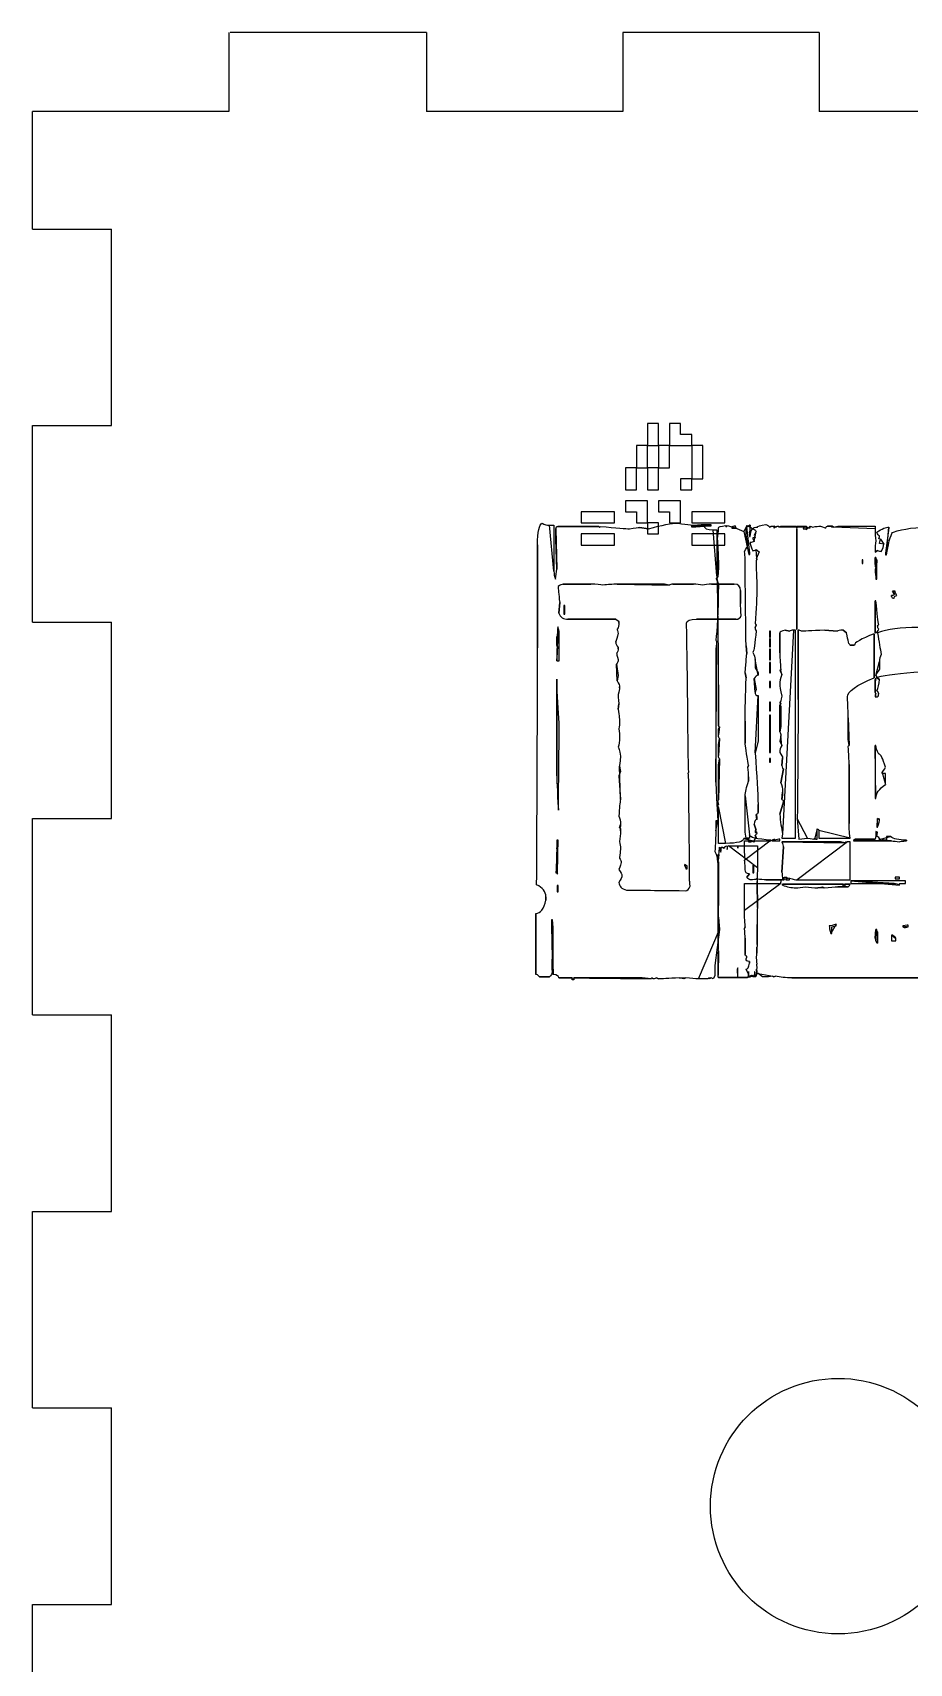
# Model space of a CAD drawing. Extents: x 22 to 258, y 18 to 262.
# Drawn here: x 21.8 to 55.2, y 67.8 to 129.8 of the extents above; entities that cross this region are included whole.
import ezdxf

# ---------------------------------------------------------------- set-up
doc = ezdxf.new("R2010")
doc.units = 0
doc.layers.add('cut', color=7, linetype='CONTINUOUS')
doc.layers.add('engrave', color=7, linetype='CONTINUOUS')

msp = doc.modelspace()

# ---------------------------------------------------------------- linework, layer by layer
at = {"layer": 'cut', "color": 1}
for points in [[(29.275098, 129.838555), (29.275098, 126.839944), (21.803265, 126.839944)], [(36.798261, 129.838555), (29.326427, 129.838555)], [(51.738435, 129.838555), (44.266601, 129.838555), (44.266531, 126.839944), (36.798225, 126.839944)], [(36.798261, 129.838555), (36.798261, 126.839944)], [(51.738435, 129.838555), (51.738435, 126.839944)], [(66.678609, 129.838555), (59.210303, 129.838555), (59.210339, 126.839944), (51.738505, 126.839944)], [(21.803194, 122.369932), (21.803194, 126.839979)], [(21.803194, 114.898204), (24.801805, 114.898204), (24.801805, 122.370038)], [(21.803194, 122.369932), (24.801805, 122.369932)], [(21.803194, 107.426516), (21.803194, 114.898349)], [(21.803194, 107.426516), (24.801805, 107.426516)], [(21.803194, 99.958207), (24.801805, 99.958207), (24.801805, 107.426512)], [(21.803194, 92.486162), (21.803194, 99.958348)], [(21.803194, 77.546164), (21.803194, 85.014469), (24.801805, 85.014434), (24.801805, 92.486268)], [(21.803194, 92.486162), (24.801805, 92.486162)], [(21.803194, 70.074436), (24.801805, 70.074436), (24.801805, 77.54627)], [(21.803194, 77.546164), (24.801805, 77.546164)], [(21.803194, 62.602356), (21.803194, 70.074542)]]:
    msp.add_lwpolyline(points, dxfattribs=at)
at = {"layer": 'cut', "color": 7}
for points in [[(47.599963, 73.810212), (47.599963, 76.493684), (49.775346, 78.669068), (52.458818, 78.66907)], [(52.458818, 78.66907), (53.747467, 78.66907), (54.983336, 78.157156), (55.894549, 77.245944)], [(52.458818, 68.951358), (49.775347, 68.951359), (47.599965, 71.126741), (47.599963, 73.810212)], [(57.317675, 73.810212), (57.317674, 71.12674), (55.142289, 68.951357), (52.458818, 68.951358)]]:
    msp.add_open_spline(points, degree=3, dxfattribs=at)
at = {"layer": 'engrave', "color": 7}
for points in [[(45.205721, 114.974112), (45.205721, 114.134236), (45.625664, 114.134236), (45.625664, 114.974112), (45.205721, 114.974112)], [(46.045603, 114.134236), (46.885483, 114.134236), (46.885483, 114.554176), (46.465539, 114.554176), (46.465539, 114.974112), (46.045603, 114.974112), (46.045603, 114.134236)], [(45.205721, 113.294357), (45.205721, 114.134236), (44.785781, 114.134236), (44.785781, 113.294357), (45.205721, 113.294357)], [(45.625664, 114.134236), (45.625664, 113.294357), (46.045603, 113.294357), (46.045603, 114.134236), (45.625664, 114.134236)], [(46.885483, 114.134236), (46.885483, 112.874417), (47.305422, 112.874417), (47.305422, 114.134236), (46.885483, 114.134236)], [(44.785781, 113.294357), (44.365845, 113.294357), (44.365845, 112.454474), (44.785781, 112.454474), (44.785781, 113.294357)], [(45.625664, 113.294357), (45.205721, 113.294357), (45.205721, 112.454474), (45.625664, 112.454474), (45.625664, 113.294357)], [(46.885483, 112.874417), (46.465539, 112.874417), (46.465539, 112.454474), (46.885483, 112.454474), (46.885483, 112.874417)], [(42.686083, 111.614598), (42.686083, 111.194655), (43.945902, 111.194655), (43.945902, 111.614598), (42.686083, 111.614598)], [(44.365845, 112.034534), (44.365845, 111.614598), (44.785781, 111.614598), (44.785781, 111.194655), (45.205721, 111.194655), (45.205721, 112.034534), (44.365845, 112.034534)], [(45.625664, 112.034534), (45.625664, 111.614598), (46.045603, 111.614598), (46.045603, 111.194655), (46.465539, 111.194655), (46.465539, 112.034534), (45.625664, 112.034534)], [(46.885483, 111.614598), (46.885483, 111.194655), (48.145301, 111.194655), (48.145301, 111.614598), (46.885483, 111.614598)], [(41.472721, 111.103957), (41.643145, 111.103957), (41.643145, 109.359115)], [(41.797302, 111.063356), (43.347371, 111.063356)], [(44.905569, 111.02275), (45.246422, 110.974083)], [(45.205721, 111.194655), (45.205721, 110.774716), (45.625664, 110.774716), (45.625664, 111.194655), (45.205721, 111.194655)], [(47.624299, 111.08769), (47.624299, 111.128255), (47.250983, 111.128255), (46.877668, 111.08769), (46.877668, 111.08769)], [(46.877668, 111.08769), (46.877668, 111.047125), (47.039979, 111.047125)], [(47.104888, 111.103931), (47.348354, 111.103931)], [(48.216748, 111.047089), (48.216748, 111.095756)], [(48.411506, 111.047125), (48.411506, 110.998458), (48.581935, 110.998458), (48.54137, 111.087726)], [(48.411521, 111.047162), (48.411506, 111.047125)], [(48.865992, 110.868521), (49.060766, 110.000153), (49.101331, 110.000153), (49.101331, 110.048821), (48.987713, 111.047037), (48.987713, 111.095704)], [(49.085099, 111.103921), (49.117562, 111.103921)], [(49.709995, 111.136383), (49.709995, 111.136383)], [(49.847962, 111.038997), (49.912886, 111.071459), (50.010273, 111.071459), (50.010273, 111.006534), (50.042735, 111.006534), (50.042735, 111.071459)], [(50.075198, 111.038997), (50.140122, 111.071459), (50.172584, 111.071459)], [(50.205047, 111.038997), (50.278084, 111.071459), (50.870522, 111.071459), (50.870522, 111.006534), (50.902985, 111.006534), (50.902985, 111.071459), (51.260069, 111.071459), (51.260069, 111.038997)], [(51.260069, 110.94161), (51.260069, 111.038997), (51.333107, 111.006534), (51.398031, 111.006534), (51.398031, 111.071459)], [(52.055394, 111.071459), (52.185243, 111.071459), (52.250167, 111.038997), (52.250167, 111.071459)], [(52.28263, 111.038997), (52.453054, 111.071459), (53.865161, 111.071459), (53.865161, 110.974072)], [(54.392675, 111.038997), (54.392675, 111.006534), (54.262826, 110.048898), (54.262826, 109.983974), (54.295288, 109.983974)], [(41.748609, 109.440245), (41.716146, 110.560192), (41.716146, 110.974083)], [(42.686083, 110.774716), (42.686083, 110.354779), (43.945902, 110.354779), (43.945902, 110.774716), (42.686083, 110.774716)], [(46.885483, 110.774716), (46.885483, 110.354779), (48.145301, 110.354779), (48.145301, 110.774716), (46.885483, 110.774716)], [(47.697321, 110.933507), (47.843401, 110.933507), (47.843401, 109.18866)], [(49.085099, 110.844223), (49.085099, 110.673799), (49.117562, 110.673799)], [(49.336679, 110.868469), (49.263642, 110.730502), (49.296104, 110.633115), (49.214948, 110.633115), (49.214948, 110.600653), (49.263616, 110.495153)], [(50.870522, 110.974072), (50.870522, 107.151647), (50.902985, 107.151647), (50.902985, 110.974072), (50.870522, 110.974072), (50.870522, 110.974072)], [(54.197901, 110.381639), (54.03559, 110.414101), (54.068052, 110.576412)], [(41.01825, 106.445627), (41.01825, 110.357326)], [(47.908367, 109.415833), (47.908367, 109.772918)], [(49.336653, 110.186751), (49.450271, 110.097478), (49.336653, 109.829667), (49.369115, 109.829667)], [(53.370114, 109.789201), (53.370114, 109.651239), (53.402577, 109.651239), (53.402577, 109.789201), (53.370114, 109.789201), (53.370114, 109.789201)], [(53.865161, 110.081361), (53.962548, 110.146285)], [(53.865161, 109.886587), (53.865161, 109.618776)], [(53.897623, 109.886587), (53.865161, 109.886587), (53.865161, 109.886587)], [(53.897623, 109.0588), (53.930085, 109.0588), (53.930085, 109.716163), (53.897623, 109.789201), (53.930085, 109.789201)], [(41.699957, 109.058837), (41.699941, 109.058811)], [(43.047082, 108.863991), (42.000173, 108.863991), (42.000214, 108.864037)], [(46.02549, 108.831528), (45.846947, 108.863991), (44.053412, 108.863991)], [(46.950663, 108.863991), (46.17157, 108.863991)], [(48.508851, 108.863991), (47.640489, 108.863991)], [(48.744204, 108.13359), (48.744204, 108.628642)], [(54.530637, 108.596216), (54.595561, 108.498829)], [(54.628023, 108.596216), (54.530637, 108.596216), (54.530637, 108.596216)], [(41.862252, 108.166099), (41.82979, 107.760321)], [(42.016445, 108.052481), (42.016445, 107.719746), (42.05701, 107.719746), (42.05701, 108.052481), (42.016445, 108.052481), (42.016445, 108.052481)], [(53.865161, 108.239132), (53.865161, 107.01368)], [(53.897623, 108.239132), (53.865161, 108.239132), (53.865161, 108.239132)], [(54.490061, 108.433905), (54.490061, 108.401443)], [(54.563099, 108.336518), (54.595561, 108.336518)], [(42.178757, 107.533086), (43.996642, 107.533086)], [(44.118378, 107.411355), (44.118378, 107.386995)], [(47.064297, 107.533039), (48.565678, 107.533039)], [(49.336643, 107.31387), (49.296078, 107.224596)], [(41.748635, 105.950554), (41.846021, 105.950554), (41.846021, 107.070501), (41.797354, 107.240926)], [(41.748687, 106.86761), (41.789251, 106.778341), (41.748687, 106.534875)], [(43.996642, 106.689057), (43.996642, 106.664698)], [(47.84339, 106.697196), (47.802826, 106.405036), (47.802826, 101.340928)], [(49.847962, 107.07862), (49.847962, 106.851384), (49.880424, 106.851384), (49.880424, 107.07862), (49.847962, 107.07862), (49.847962, 107.07862)], [(49.847962, 106.78646), (49.847962, 106.486186), (49.880424, 106.486186), (49.880424, 106.78646), (49.847962, 106.78646), (49.847962, 106.78646)], [(50.237509, 107.01368), (50.237509, 106.258935)], [(50.237509, 107.01368), (50.237509, 107.01368)], [(50.343008, 99.368823), (50.310546, 99.206512), (50.83806, 99.206512), (50.83806, 107.119184), (50.765018, 107.119184)], [(50.602706, 107.07862), (50.440395, 107.119184)], [(50.935447, 107.119184), (50.935447, 104.481625)], [(50.935462, 107.119184), (50.935447, 107.119184)], [(52.420607, 107.07862), (51.958023, 107.119184)], [(52.777692, 107.01368), (52.647843, 107.119184)], [(53.832714, 105.301299), (53.832714, 106.981217)], [(53.962548, 107.01368), (53.962548, 107.01368)], [(41.789251, 106.486207), (41.748687, 106.405052), (41.748687, 105.95058), (41.748635, 105.950554)], [(44.085915, 106.461806), (44.085915, 106.405)], [(48.987713, 106.226473), (48.955251, 106.518633)], [(49.847962, 106.3888), (49.847962, 105.991135), (49.880424, 105.991135), (49.880424, 106.3888), (49.847962, 106.3888), (49.847962, 106.3888)], [(53.07797, 106.551095), (52.915659, 106.551095)], [(44.029104, 105.820679), (44.085915, 105.390552), (44.053453, 105.187666)], [(48.955251, 105.301299), (48.922788, 105.496073)], [(49.296068, 105.999149), (49.296068, 105.68264), (49.409685, 105.495984), (49.409685, 105.406711)], [(49.847962, 105.893748), (49.847962, 105.496088), (49.880424, 105.496088), (49.880424, 105.893748), (49.847962, 105.893748), (49.847962, 105.893748)], [(50.278074, 105.601572), (50.237509, 105.601572), (50.310546, 105.431148)], [(54.03559, 105.926195), (54.03559, 105.634035), (53.897623, 105.431148), (53.897623, 105.398686)], [(41.748635, 105.252616), (41.748635, 101.584384)], [(44.142722, 104.96043), (44.142722, 104.927968)], [(47.908341, 103.491475), (47.908341, 105.04155)], [(49.263605, 105.276862), (49.336643, 104.862971), (49.296078, 104.765584)], [(49.847962, 105.171466), (49.847962, 104.936112), (49.880424, 104.936112), (49.880424, 105.171466), (49.847962, 105.171466), (49.847962, 105.171466)], [(53.865161, 105.23639), (53.897623, 105.23639), (53.865161, 105.171466), (53.865161, 104.741339)], [(53.865161, 105.23639), (53.865161, 105.23639)], [(54.03559, 105.23639), (53.930085, 105.301315)], [(44.118378, 104.319299), (44.085915, 104.116412)], [(49.409696, 104.627617), (49.409696, 102.899006), (49.296078, 102.452647)], [(49.847962, 104.376141), (49.847962, 104.051519), (49.880424, 104.051519), (49.880424, 104.376141), (49.847962, 104.376141), (49.847962, 104.376141)], [(50.237509, 104.376126), (50.278074, 104.311201)], [(50.237509, 104.278739), (50.278074, 104.213814), (50.278074, 103.459065), (50.237509, 103.256179)], [(53.897623, 104.708877), (53.865161, 104.643952), (53.865161, 104.579028), (53.897623, 104.579028)], [(48.922788, 102.826051), (48.922788, 103.653838)], [(49.847962, 103.88109), (49.847962, 102.468982), (49.880424, 102.468982), (49.880424, 103.88109), (49.847962, 103.88109), (49.847962, 103.88109)], [(52.875078, 102.728665), (52.842616, 102.964018), (52.842616, 103.783687)], [(47.908341, 103.134417), (47.908341, 103.361652), (47.940803, 103.442808)], [(47.908341, 102.355323), (47.908341, 102.761101), (47.940803, 102.996455)], [(50.278074, 103.093867), (50.237509, 102.899094), (50.310546, 102.728665)], [(53.865161, 102.72868), (53.865161, 100.716022), (53.897623, 100.716022)], [(53.897623, 102.72868), (53.865161, 102.72868), (53.865161, 102.72868)], [(44.142722, 101.949555), (44.175184, 101.746669), (44.118378, 101.57624), (44.175184, 100.675415)], [(47.908341, 100.667287), (47.908341, 101.990125), (47.940803, 102.225474)], [(49.020175, 101.908996), (49.052637, 101.97392)], [(49.847962, 102.233634), (49.847962, 102.103785), (49.880424, 102.103785), (49.880424, 102.233634), (49.847962, 102.233634), (49.847962, 102.233634)], [(50.375471, 101.844071), (50.278084, 101.316558)], [(50.343008, 102.26608), (50.310546, 101.97392)], [(52.875078, 99.766488), (52.875078, 102.006383)], [(54.262826, 101.243536), (54.262826, 101.673658), (54.132977, 101.673658), (54.132977, 101.70612)], [(49.052637, 101.381482), (49.052637, 101.543793)], [(47.908341, 100.488771), (47.908341, 100.529335), (47.867776, 100.626722)], [(49.085099, 99.336361), (49.085099, 99.206512), (48.955251, 99.206512), (48.922788, 99.433748), (48.922788, 100.821511)], [(49.409696, 100.488682), (49.409696, 100.196522)], [(50.375471, 100.586157), (50.237509, 100.123573)], [(50.343008, 100.95136), (50.343008, 100.853973), (50.310546, 100.683544)], [(41.813559, 100.277776), (41.813559, 100.277776)], [(47.875863, 99.880127), (47.875863, 99.863922), (47.802826, 99.863922), (47.802826, 99.490606)], [(47.908341, 100.358932), (47.867776, 100.448206)], [(48.176157, 99.011713), (47.908341, 99.011713), (47.908341, 100.358896), (47.908341, 100.358932)], [(49.336653, 100.107254), (49.369115, 100.01798), (49.369115, 99.920593)], [(50.902985, 99.961262), (50.967909, 99.17405), (51.292531, 99.206512)], [(53.962548, 99.961277), (53.930085, 99.734042), (53.930085, 99.628537), (53.962548, 99.628537)], [(54.03559, 99.928815), (53.962548, 99.961277), (53.962548, 99.961277)], [(44.175184, 99.725892), (44.175184, 99.669086), (44.142722, 99.604162)], [(44.175184, 99.579802), (44.175184, 99.490533)], [(49.263616, 99.742051), (49.336653, 99.514815)], [(49.296088, 99.47425), (49.296088, 99.425583), (49.369126, 99.425583)], [(49.296088, 99.328196), (49.336653, 99.247041), (49.336653, 99.198373)], [(51.560342, 99.17405), (51.560342, 99.206512), (51.625267, 99.17405), (51.657729, 99.17405), (51.657729, 99.563597)], [(51.722653, 99.498672), (51.722653, 99.206512), (52.915643, 99.206512)], [(53.930085, 99.271452), (53.962548, 99.433764), (53.897623, 99.466226), (53.897623, 99.466226)], [(54.457599, 99.271452), (54.295288, 99.271452), (54.295288, 99.13349), (54.230364, 99.13349), (54.068052, 99.174055)], [(41.805456, 99.133485), (41.74865, 99.133485), (41.74865, 98.800745)], [(47.948958, 98.825063), (47.965163, 98.865628), (47.981368, 98.825063), (47.973265, 98.727676)], [(48.021985, 98.865664), (48.06255, 98.865664), (48.103114, 98.825099)], [(48.232953, 98.776406), (48.241055, 98.776406)], [(48.28162, 98.914368), (48.638705, 98.914368), (48.638705, 98.825099), (48.646807, 98.825099), (48.646807, 98.914368), (49.385321, 98.914368), (49.385321, 98.078468)], [(49.214948, 99.100971), (49.141906, 99.060406), (49.06075, 99.060406), (49.06075, 99.198373), (48.865977, 99.198373)], [(48.922788, 98.378725), (48.890326, 98.711466), (48.890326, 99.101013), (49.912886, 99.101013), (49.912886, 99.133475)], [(49.945349, 99.13349), (49.945349, 99.101028), (50.237509, 99.101028), (50.237509, 99.174066), (50.205047, 99.174066), (50.042735, 99.133501), (50.042735, 99.174066)], [(49.945349, 99.133501), (49.945349, 99.13349)], [(52.712752, 99.036104), (52.55044, 99.068566), (50.310546, 99.068566), (50.310546, 99.068566)], [(50.375471, 98.873793), (50.310546, 97.916157)], [(50.902985, 97.623997), (52.915643, 97.623997), (52.915643, 99.068566), (52.810138, 99.068566)], [(53.045492, 99.101028), (54.490061, 99.101028)], [(53.865161, 99.174066), (53.110417, 99.174066)], [(55.058151, 99.101028), (55.058151, 99.13349)], [(46.666647, 98.037908), (46.715315, 98.037908), (46.715315, 98.159644), (46.626041, 98.208312), (46.626083, 98.208312)], [(46.626083, 98.208312), (46.626083, 98.159644)], [(47.892136, 98.35435), (47.892136, 98.589699), (47.916495, 98.589699)], [(47.892136, 94.978293), (47.892136, 98.216399), (47.900238, 98.313785)], [(49.20683, 98.183962), (49.20683, 97.891802), (49.247395, 97.891802), (49.247395, 98.183962), (49.20683, 98.183962), (49.20683, 98.183962)], [(41.764866, 97.412987), (41.764866, 97.16952), (41.805431, 97.16952), (41.805431, 97.412987), (41.764866, 97.412987), (41.764866, 97.412987)], [(41.781112, 97.834996), (41.781097, 97.834996)], [(48.890326, 96.463454), (48.890326, 97.486014), (50.278084, 97.486014)], [(48.987713, 97.721368), (49.085099, 97.851217)], [(49.377218, 97.567185), (49.385321, 96.577087)], [(50.310546, 97.623981), (49.709995, 97.623981)], [(50.343008, 97.623997), (50.407933, 97.623997), (50.407933, 97.721383), (50.50532, 97.721383), (50.50532, 97.688921), (50.472857, 97.623997), (50.602706, 97.623997), (50.602706, 97.688921)], [(50.343008, 97.453567), (50.343008, 97.421105)], [(52.915643, 97.453567), (52.712752, 97.453567), (52.712752, 97.388643), (52.647827, 97.388643), (52.647827, 97.453567), (50.343008, 97.453567), (50.343008, 97.453567)], [(51.690191, 97.323718), (51.860621, 97.356181), (51.925545, 97.323718)], [(52.453054, 97.356181), (52.810138, 97.356181)], [(52.948105, 97.591534), (52.948105, 97.486029), (54.595561, 97.486029)], [(54.790335, 97.421105), (54.790335, 97.486029), (55.01757, 97.486029), (55.01757, 97.591534), (52.948105, 97.591534), (52.948105, 97.591534)], [(54.628023, 97.721383), (54.628023, 97.656459), (54.790335, 97.656459), (54.790335, 97.721383), (54.628023, 97.721383), (54.628023, 97.721383)], [(41.334754, 96.853037), (41.334754, 96.974773)], [(40.953325, 94.028822), (40.953325, 96.349872)], [(41.618786, 94.028822), (41.618786, 95.814245), (41.586323, 96.106405), (41.553861, 96.106405)], [(47.940788, 95.7331), (47.770363, 94.361573), (47.770363, 93.980139), (47.697321, 93.858409), (47.632396, 93.898973), (47.559359, 93.858409), (47.559359, 93.898973), (47.494434, 93.858409), (47.145463, 93.858409)], [(48.890326, 95.773634), (48.922788, 95.838558)], [(49.377218, 95.927842), (49.377218, 95.16498)], [(52.120318, 95.871036), (52.120318, 95.871036)], [(52.185243, 95.578876), (52.217705, 95.578876), (52.217705, 95.838574), (52.388129, 95.871036), (52.388129, 95.93596)], [(53.897623, 95.741187), (53.865161, 95.408446)], [(53.930085, 95.741187), (53.897623, 95.741187), (53.897623, 95.741187)], [(53.962548, 95.213673), (53.962548, 95.246135), (53.930085, 95.6438), (53.962548, 95.6438)], [(54.490061, 95.513951), (54.490061, 95.31106), (54.660486, 95.31106), (54.660486, 95.375984)], [(54.530637, 95.513951), (54.490072, 95.513951), (54.490061, 95.513951)], [(55.123075, 95.838574), (55.123075, 95.903498), (55.090613, 95.903498), (54.920183, 95.871036), (54.920183, 95.871036)], [(47.892136, 93.996334), (47.892136, 94.840352), (47.900238, 94.929626)], [(48.922788, 94.783535), (48.922788, 95.408431)], [(49.361013, 95.067593), (49.369115, 94.978324), (49.369115, 94.840357)], [(41.578221, 94.60503), (41.578221, 94.191133)], [(49.004048, 93.907086), (48.638845, 93.907086), (48.638845, 94.280402), (48.62264, 94.231735), (48.630742, 93.907112), (47.908455, 93.907112), (47.908341, 93.907066)], [(49.085099, 94.458913), (49.085099, 94.523838)], [(49.360961, 94.418348), (49.352858, 94.418348)], [(41.472721, 93.939554), (41.091287, 93.939554)], [(45.343824, 93.858409), (45.002971, 93.898973), (42.405992, 93.898973), (42.405992, 93.817818), (42.341068, 93.817818), (42.341068, 93.898973), (41.82979, 93.898973)], [(45.619738, 93.858409), (45.5467, 93.898973)], [(46.658529, 93.898973), (46.585492, 93.858409), (46.415063, 93.898973)], [(49.052715, 94.142435), (49.044613, 94.142435)], [(49.320448, 93.931399), (49.287986, 93.931399), (49.117562, 93.963861)], [(49.17441, 93.95579), (49.166307, 93.95579), (49.150102, 93.996355)], [(49.255524, 93.95579), (49.198717, 93.95579), (49.182512, 93.996355)], [(49.336653, 93.996355), (49.320448, 93.95579), (49.304243, 93.95579)], [(49.352858, 94.231693), (49.360961, 94.142419), (49.360961, 94.093752)], [(49.977811, 93.963861), (49.8155, 93.931399), (49.580146, 93.931399), (49.417835, 94.061248)], [(50.075198, 93.963861), (50.010273, 93.931399)], [(56.470258, 93.898937), (50.700093, 93.898937)]]:
    msp.add_lwpolyline(points, close=True, dxfattribs=at)
for points in [[(41.01825, 110.357326), (41.01825, 110.865901), (41.077764, 111.14183), (41.196792, 111.185113)], [(41.196792, 111.185113), (41.283358, 111.131009), (41.375334, 111.103957), (41.472721, 111.103957)], [(41.716146, 110.974083), (41.72695, 111.033598), (41.754002, 111.063356), (41.797302, 111.063356)], [(43.347371, 111.063356), (43.363611, 111.063356), (43.371731, 111.049835), (43.371731, 111.022791)], [(43.371731, 111.022791), (43.393372, 111.022791), (43.404193, 111.036313), (43.404193, 111.063356)], [(43.404193, 111.063356), (44.026384, 111.00384), (44.396994, 110.974083), (44.516022, 110.974083)], [(44.516022, 110.974083), (44.721616, 111.006527), (44.851465, 111.02275), (44.905569, 111.02275)], [(45.246422, 110.974083), (45.754997, 111.114752), (46.125609, 111.185087), (46.358256, 111.185087)], [(46.358256, 111.185087), (46.758624, 111.130983), (47.007501, 111.103931), (47.104888, 111.103931)], [(47.039979, 111.047125), (47.278035, 111.074168), (47.472809, 111.08769), (47.624299, 111.08769)], [(47.348354, 111.103931), (47.353756, 110.990315), (47.470078, 110.933507), (47.697321, 110.933507)], [(47.867802, 110.600705), (47.894845, 110.714324), (47.908367, 110.849583), (47.908367, 111.006482)], [(47.908367, 111.006482), (47.908367, 111.044357), (47.997639, 111.074115), (48.176183, 111.095756)], [(48.176183, 111.095756), (48.176183, 111.063311), (48.189705, 111.047089), (48.216748, 111.047089)], [(48.216748, 111.095756), (48.411521, 111.063311), (48.627936, 110.987566), (48.865992, 110.868521)], [(48.54137, 111.087726), (48.487266, 111.060683), (48.443983, 111.047162), (48.411521, 111.047162)], [(48.955251, 110.876685), (48.955251, 110.990305), (48.998534, 111.06605), (49.085099, 111.103921)], [(48.987713, 111.095704), (49.220357, 110.987497), (49.336679, 110.911752), (49.336679, 110.868469)], [(49.117562, 111.103921), (49.09592, 110.947022), (49.085099, 110.860456), (49.085099, 110.844223)], [(49.117562, 110.673799), (49.117562, 110.917264), (49.206832, 111.038997), (49.385373, 111.038997)], [(49.385373, 111.038997), (49.385373, 111.071442), (49.49358, 111.103904), (49.709995, 111.136383)], [(49.709995, 111.136383), (49.801973, 111.103938), (49.847962, 111.071476), (49.847962, 111.038997)], [(50.042735, 111.071459), (50.064377, 111.071459), (50.075198, 111.060638), (50.075198, 111.038997)], [(50.172584, 111.071459), (50.194226, 111.071459), (50.205047, 111.060638), (50.205047, 111.038997)], [(51.260069, 111.038997), (51.173503, 111.038997), (51.13022, 111.017355), (51.13022, 110.974072)], [(51.398031, 111.071459), (51.419673, 111.071459), (51.452135, 111.060638), (51.495418, 111.038997)], [(51.495418, 111.038997), (51.614446, 111.060638), (51.711833, 111.071459), (51.787578, 111.071459)], [(51.787578, 111.071459), (51.906606, 111.028176), (51.974237, 111.006534), (51.990469, 111.006534)], [(51.990469, 111.006534), (51.995871, 111.049817), (52.017513, 111.071459), (52.055394, 111.071459)], [(52.250167, 111.071459), (52.271809, 111.071459), (52.28263, 111.060638), (52.28263, 111.038997)], [(53.930085, 110.844223), (54.130271, 110.974072), (54.284467, 111.038997), (54.392675, 111.038997)], [(54.563099, 110.844223), (54.931004, 110.974072), (55.434169, 111.038997), (56.072593, 111.038997)], [(47.908367, 109.772918), (47.908367, 110.032615), (47.894845, 110.308544), (47.867802, 110.600705)], [(49.020175, 110.349177), (48.976892, 110.598054), (48.955251, 110.77389), (48.955251, 110.876685)], [(49.263616, 110.495153), (49.214921, 110.46811), (49.160817, 110.454588), (49.101305, 110.454588)], [(49.101305, 110.454588), (49.128348, 110.330151), (49.16622, 110.22465), (49.214922, 110.138084)], [(51.13022, 110.974072), (51.178912, 110.974072), (51.222195, 110.963251), (51.260069, 110.94161)], [(53.865161, 110.974072), (53.865161, 110.80094), (53.875982, 110.646745), (53.897623, 110.511488)], [(53.897623, 110.511488), (53.875982, 110.40328), (53.865161, 110.259905), (53.865161, 110.081361)], [(54.03559, 110.706261), (54.003145, 110.706261), (53.967977, 110.752249), (53.930085, 110.844223)], [(54.003128, 110.608875), (54.024769, 110.652158), (54.03559, 110.68462), (54.03559, 110.706261)], [(54.068052, 110.576412), (54.024769, 110.576412), (54.003128, 110.587233), (54.003128, 110.608875)], [(54.100515, 110.113823), (54.165439, 110.22203), (54.197901, 110.311302), (54.197901, 110.381639)], [(54.295288, 109.983974), (54.398083, 110.557473), (54.487354, 110.844223), (54.563099, 110.844223)], [(48.890326, 110.113823), (48.976892, 110.227442), (49.020175, 110.305894), (49.020175, 110.349177)], [(48.922788, 109.854125), (48.922788, 109.908229), (48.911968, 109.994795), (48.890326, 110.113823)], [(48.955251, 106.518633), (48.933609, 107.946971), (48.922788, 109.058802), (48.922788, 109.854125)], [(49.214922, 110.138084), (49.247367, 110.138084), (49.287944, 110.154306), (49.336653, 110.186751)], [(49.369115, 109.829667), (49.369115, 109.791792), (49.358295, 109.772855), (49.336653, 109.772855)], [(49.336653, 109.772855), (49.336653, 109.632186), (49.347474, 109.299449), (49.369115, 108.774644)], [(53.930085, 109.789201), (53.908444, 109.827075), (53.897623, 109.859537), (53.897623, 109.886587)], [(53.962548, 110.146285), (54.005831, 110.124644), (54.05182, 110.113823), (54.100515, 110.113823)], [(41.643145, 109.359115), (41.643145, 109.250908), (41.662082, 109.150815), (41.699957, 109.058837)], [(41.699941, 109.058811), (41.716181, 109.183251), (41.732403, 109.310396), (41.748609, 109.440245)], [(47.827211, 109.091211), (47.881315, 109.091211), (47.908367, 109.199418), (47.908367, 109.415833)], [(47.843401, 109.18866), (47.843401, 109.069631), (47.865042, 108.95872), (47.908325, 108.855924)], [(53.865161, 109.618776), (53.865161, 109.570081), (53.875982, 109.526798), (53.897623, 109.488928)], [(53.897623, 109.488928), (53.875982, 109.451053), (53.865161, 109.396949), (53.865161, 109.326616)], [(53.865161, 109.326616), (53.886802, 109.169714), (53.897623, 109.080442), (53.897623, 109.0588)], [(42.000214, 108.864037), (41.940702, 108.864037), (41.875777, 108.834281), (41.805441, 108.774769)], [(41.805441, 108.774769), (41.805441, 108.699024), (41.824378, 108.496134), (41.862252, 108.166099)], [(43.509667, 108.831528), (43.423101, 108.85317), (43.268906, 108.863991), (43.047082, 108.863991)], [(44.053412, 108.863991), (43.874868, 108.863991), (43.693619, 108.85317), (43.509667, 108.831528)], [(46.17157, 108.863991), (46.106645, 108.863991), (46.057952, 108.85317), (46.02549, 108.831528)], [(47.291517, 108.831528), (47.19413, 108.85317), (47.080512, 108.863991), (46.950663, 108.863991)], [(47.640489, 108.863991), (47.51064, 108.863991), (47.394316, 108.85317), (47.291517, 108.831528)], [(47.908325, 108.855924), (47.886684, 107.8009), (47.851517, 107.094846), (47.802826, 106.737761)], [(47.867776, 108.961362), (47.840733, 109.015465), (47.827211, 109.058748), (47.827211, 109.091211)], [(47.908341, 105.04155), (47.908341, 106.026237), (47.894819, 107.332841), (47.867776, 108.961362)], [(48.744204, 108.628642), (48.744204, 108.785541), (48.665753, 108.863991), (48.508851, 108.863991)], [(49.369115, 108.774644), (49.369115, 108.385097), (49.34477, 107.914395), (49.296078, 107.362537)], [(54.692948, 108.433905), (54.649665, 108.504238), (54.628023, 108.558342), (54.628023, 108.596216)], [(48.768564, 107.671006), (48.752324, 107.871188), (48.744204, 108.025383), (48.744204, 108.13359)], [(54.003128, 107.313958), (53.976085, 107.427574), (53.940916, 107.735965), (53.897623, 108.239132)], [(54.595561, 108.498829), (54.595561, 108.455546), (54.560395, 108.433905), (54.490061, 108.433905)], [(54.490061, 108.401443), (54.500865, 108.35816), (54.525211, 108.336518), (54.563099, 108.336518)], [(54.595561, 108.336518), (54.595561, 108.401443), (54.628023, 108.433905), (54.692948, 108.433905)], [(41.82979, 107.760321), (41.889303, 107.608831), (42.005625, 107.533086), (42.178757, 107.533086)], [(43.996642, 107.533086), (44.077799, 107.484394), (44.118378, 107.443817), (44.118378, 107.411355)], [(44.118378, 107.386995), (44.118378, 107.305841), (44.096736, 107.227392), (44.053453, 107.151647)], [(46.690981, 107.386959), (46.690981, 107.484346), (46.81542, 107.533039), (47.064297, 107.533039)], [(46.747793, 102.444586), (46.747793, 103.402221), (46.728855, 105.049678), (46.690981, 107.386959)], [(48.565678, 107.533039), (48.673885, 107.533039), (48.741514, 107.579028), (48.768564, 107.671006)], [(49.296078, 107.362537), (49.323121, 107.362537), (49.336643, 107.346314), (49.336643, 107.31387)], [(53.962563, 107.281496), (53.962563, 107.303137), (53.976085, 107.313958), (54.003128, 107.313958)], [(54.003128, 107.151647), (53.976085, 107.189518), (53.962563, 107.232801), (53.962563, 107.281496)], [(41.797354, 107.240926), (41.781114, 107.089435), (41.764892, 106.964997), (41.748687, 106.86761)], [(44.085915, 106.981217), (44.085915, 106.959576), (44.056158, 106.862189), (43.996642, 106.689057)], [(43.996642, 106.664698), (43.996642, 106.599773), (44.0264, 106.532143), (44.085915, 106.461806)], [(44.053453, 107.151647), (44.053453, 107.140843), (44.064274, 107.084033), (44.085915, 106.981217)], [(47.802826, 106.737761), (47.802826, 106.710718), (47.816347, 106.697196), (47.84339, 106.697196)], [(49.336643, 107.094747), (49.298772, 106.607813), (49.258195, 106.331884), (49.214912, 106.26696)], [(49.296078, 107.224596), (49.296078, 107.192151), (49.3096, 107.148868), (49.336643, 107.094747)], [(50.440395, 107.119184), (50.305138, 107.092141), (50.237509, 107.056973), (50.237509, 107.01368)], [(50.765018, 107.119184), (50.694684, 107.119184), (50.640581, 107.105663), (50.602706, 107.07862)], [(51.065311, 107.07862), (51.027437, 107.105663), (50.984154, 107.119184), (50.935462, 107.119184)], [(51.958023, 107.119184), (51.422394, 107.092141), (51.124824, 107.07862), (51.065311, 107.07862)], [(52.647843, 107.119184), (52.523406, 107.119184), (52.447661, 107.105663), (52.420607, 107.07862)], [(52.915659, 106.551095), (52.877784, 106.551095), (52.831795, 106.70529), (52.777692, 107.01368)], [(53.832714, 106.981217), (53.329551, 106.786444), (53.07797, 106.64307), (53.07797, 106.551095)], [(53.865161, 107.01368), (53.930085, 107.029919), (53.976074, 107.075908), (54.003128, 107.151647)], [(55.512622, 107.216571), (54.841736, 107.216571), (54.325044, 107.148941), (53.962548, 107.01368)], [(53.962548, 107.01368), (54.011243, 106.678237), (54.057232, 106.405014), (54.100515, 106.194011)], [(40.985788, 97.429244), (41.007429, 101.454561), (41.01825, 104.460022), (41.01825, 106.445627)], [(41.748687, 106.534875), (41.748687, 106.50243), (41.762208, 106.486207), (41.789251, 106.486207)], [(44.085915, 106.405), (44.085915, 106.350896), (44.066978, 106.291382), (44.029104, 106.226457)], [(44.029104, 106.226457), (44.029104, 106.215654), (44.048041, 106.139909), (44.085915, 105.999222)], [(48.922788, 105.496073), (48.955233, 105.950544), (48.976875, 106.194011), (48.987713, 106.226473)], [(49.214912, 106.26696), (49.269016, 106.174985), (49.296068, 106.085715), (49.296068, 105.999149)], [(50.237509, 106.258935), (50.237509, 106.112853), (50.25103, 105.893733), (50.278074, 105.601572)], [(54.100515, 106.194011), (54.057232, 106.112853), (54.03559, 106.023581), (54.03559, 105.926195)], [(44.085915, 105.999222), (44.085915, 105.945118), (44.066978, 105.885604), (44.029104, 105.820679)], [(50.310546, 105.431148), (50.261855, 105.279658), (50.237509, 105.16063), (50.237509, 105.074064)], [(53.962548, 105.333762), (54.281761, 105.420328), (54.833619, 105.487956), (55.618122, 105.536648)], [(41.846021, 103.580811), (41.808147, 104.073153), (41.775685, 104.630422), (41.748635, 105.252616)], [(44.053453, 105.187666), (44.112966, 105.090279), (44.142722, 105.014534), (44.142722, 104.96043)], [(44.142722, 104.927968), (44.142722, 104.879273), (44.123786, 104.792707), (44.085915, 104.66827)], [(48.922788, 103.653838), (48.922788, 104.097489), (48.933609, 104.646643), (48.955251, 105.301299)], [(49.409685, 105.406711), (49.371811, 105.406711), (49.323118, 105.363428), (49.263605, 105.276862)], [(50.237509, 105.074064), (50.237509, 105.003727), (50.261855, 104.849531), (50.310546, 104.611474)], [(52.810154, 104.579012), (52.810154, 104.790018), (53.151007, 105.030781), (53.832714, 105.301299)], [(53.930085, 105.301315), (53.886802, 105.295913), (53.865161, 105.274272), (53.865161, 105.23639)], [(53.897623, 105.398686), (53.908427, 105.355403), (53.930068, 105.333762), (53.962548, 105.333762)], [(53.930085, 104.806263), (53.97878, 104.925291), (54.013949, 105.068667), (54.03559, 105.23639)], [(54.003128, 104.708877), (53.976085, 104.773801), (53.951737, 104.806263), (53.930085, 104.806263)], [(44.085915, 104.66827), (44.085915, 104.641227), (44.096736, 104.524903), (44.118378, 104.319299)], [(49.296078, 104.765584), (49.296078, 104.673606), (49.333951, 104.627617), (49.409696, 104.627617)], [(50.310546, 104.611474), (50.294306, 104.454575), (50.269961, 104.376126), (50.237509, 104.376126)], [(50.278074, 104.311201), (50.278074, 104.28956), (50.264552, 104.278739), (50.237509, 104.278739)], [(50.935447, 104.481625), (50.935447, 103.350859), (50.924626, 101.844071), (50.902985, 99.961262)], [(52.842616, 103.783687), (52.842616, 104.005514), (52.831795, 104.270623), (52.810154, 104.579012)], [(53.865161, 104.741339), (53.865161, 104.719697), (53.875982, 104.708877), (53.897623, 104.708877)], [(53.897623, 104.579028), (53.96796, 104.579028), (54.003128, 104.622311), (54.003128, 104.708877)], [(41.813559, 100.277776), (41.824362, 101.224593), (41.835183, 102.325605), (41.846021, 103.580811)], [(44.085915, 104.116412), (44.123786, 103.862123), (44.142722, 103.688991), (44.142722, 103.597016)], [(44.142722, 103.597016), (44.142722, 103.548321), (44.134602, 103.472576), (44.118362, 103.369781)], [(44.142722, 103.045158), (44.142722, 102.882847), (44.123786, 102.758409), (44.085915, 102.671843)], [(44.118362, 103.369781), (44.134602, 103.239932), (44.142722, 103.131724), (44.142722, 103.045158)], [(47.940803, 103.442808), (47.919162, 103.442808), (47.908341, 103.45903), (47.908341, 103.491475)], [(47.940803, 102.996455), (47.919162, 102.996455), (47.908341, 103.042442), (47.908341, 103.134417)], [(50.237509, 103.256179), (50.264552, 103.223734), (50.278074, 103.16963), (50.278074, 103.093867)], [(44.085915, 102.671843), (44.112959, 102.671843), (44.142715, 102.555519), (44.175184, 102.322871)], [(44.175184, 102.322871), (44.153542, 102.084815), (44.142722, 101.960376), (44.142722, 101.949555)], [(46.772152, 101.722299), (46.772152, 101.792636), (46.764032, 102.033398), (46.747793, 102.444586)], [(47.940803, 102.225474), (47.919162, 102.225474), (47.908341, 102.268757), (47.908341, 102.355323)], [(49.052637, 101.97392), (48.966071, 102.439212), (48.922788, 102.723256), (48.922788, 102.826051)], [(49.296078, 102.452647), (49.371823, 101.570758), (49.409696, 100.916103), (49.409696, 100.488682)], [(50.310546, 102.728665), (50.261855, 102.647511), (50.237509, 102.560945), (50.237509, 102.468967)], [(50.237509, 102.468967), (50.307842, 102.366171), (50.343008, 102.298543), (50.343008, 102.26608)], [(52.842616, 102.696202), (52.842616, 102.717844), (52.853437, 102.728665), (52.875078, 102.728665)], [(52.875078, 102.006383), (52.875078, 102.179514), (52.864258, 102.409454), (52.842616, 102.696202)], [(54.003128, 102.404058), (53.932791, 102.555548), (53.897623, 102.663756), (53.897623, 102.72868)], [(54.262826, 101.909011), (54.165439, 102.239042), (54.078873, 102.404058), (54.003128, 102.404058)], [(46.747793, 101.689837), (46.764032, 101.689837), (46.772152, 101.700658), (46.772152, 101.722299)], [(49.052637, 101.543793), (49.052637, 101.635771), (49.041817, 101.757505), (49.020175, 101.908996)], [(50.310546, 101.97392), (50.326786, 101.887354), (50.348427, 101.844071), (50.375471, 101.844071)], [(54.132977, 101.70612), (54.219543, 101.819739), (54.262826, 101.88737), (54.262826, 101.909011)], [(41.748635, 101.584384), (41.748635, 101.486997), (41.770276, 101.051461), (41.813559, 100.277776)], [(46.772152, 101.454488), (46.772152, 101.47613), (46.764032, 101.554579), (46.747793, 101.689837)], [(46.804615, 97.615826), (46.804615, 98.010785), (46.793794, 99.290339), (46.772152, 101.454488)], [(47.802826, 101.340928), (47.851517, 100.442806), (47.875863, 99.955872), (47.875863, 99.880127)], [(48.922788, 100.821511), (48.922788, 100.95136), (48.966071, 101.138017), (49.052637, 101.381482)], [(50.278084, 101.316558), (50.321367, 101.229992), (50.343008, 101.108259), (50.343008, 100.95136)], [(53.897623, 100.716022), (53.897623, 100.916207), (54.019357, 101.092045), (54.262826, 101.243536)], [(44.175184, 100.675415), (44.153542, 100.578029), (44.134607, 100.367024), (44.118378, 100.042402)], [(47.867776, 100.626722), (47.894819, 100.626722), (47.908341, 100.640244), (47.908341, 100.667287)], [(47.867776, 100.448206), (47.894819, 100.448206), (47.908341, 100.461727), (47.908341, 100.488771)], [(50.310546, 100.683544), (50.353829, 100.683544), (50.375471, 100.651082), (50.375471, 100.586157)], [(44.118378, 100.042402), (44.156249, 99.966657), (44.175184, 99.861153), (44.175184, 99.725892)], [(49.369115, 99.920593), (49.309603, 99.920593), (49.274437, 99.861079), (49.263616, 99.742051)], [(49.409696, 100.196522), (49.409696, 100.147831), (49.385348, 100.118074), (49.336653, 100.107254)], [(50.237509, 100.123573), (50.264552, 99.831413), (50.299719, 99.57983), (50.343008, 99.368823)], [(53.962548, 99.628537), (54.011243, 99.774619), (54.03559, 99.874711), (54.03559, 99.928815)], [(44.142722, 99.604162), (44.164363, 99.604162), (44.175184, 99.596042), (44.175184, 99.579802)], [(44.175184, 99.490533), (44.175184, 99.344452), (44.164363, 99.209192), (44.142722, 99.084756)], [(47.802826, 99.490606), (47.802826, 99.263371), (47.792005, 98.998262), (47.770363, 98.695281)], [(49.912886, 99.133475), (49.361028, 99.171346), (49.085099, 99.238975), (49.085099, 99.336361)], [(49.336653, 99.514815), (49.30961, 99.514815), (49.296088, 99.501294), (49.296088, 99.47425)], [(49.369126, 99.425583), (49.369126, 99.371479), (49.34478, 99.339017), (49.296088, 99.328196)], [(51.657729, 99.563597), (51.701012, 99.558195), (51.722653, 99.536554), (51.722653, 99.498672)], [(52.915643, 99.206512), (52.8886, 99.460802), (52.875078, 99.64746), (52.875078, 99.766488)], [(53.897623, 99.466226), (53.897623, 99.35261), (53.886802, 99.255223), (53.865161, 99.174066)], [(54.03559, 99.13349), (54.03559, 99.225465), (54.000422, 99.271452), (53.930085, 99.271452)], [(55.058151, 99.13349), (54.760578, 99.13349), (54.560395, 99.179478), (54.457599, 99.271452)], [(41.74865, 98.800745), (41.74865, 98.611383), (41.737829, 98.308403), (41.716188, 97.891802)], [(41.781097, 97.834996), (41.786499, 98.213722), (41.794618, 98.646552), (41.805456, 99.133485)], [(44.142722, 99.084756), (44.164363, 98.981957), (44.175184, 98.895391), (44.175184, 98.825058)], [(44.175184, 98.825058), (44.153542, 98.587001), (44.142722, 98.462563), (44.142722, 98.451742)], [(47.770363, 98.695281), (47.840697, 98.614124), (47.886684, 98.338195), (47.908325, 97.867494)], [(47.916495, 98.589699), (47.932735, 98.681677), (47.940855, 98.773653), (47.940855, 98.865628)], [(47.940855, 98.865628), (47.946257, 98.865628), (47.948958, 98.852106), (47.948958, 98.825063)], [(47.973265, 98.727676), (47.984069, 98.727676), (47.992189, 98.711454), (47.997625, 98.679009)], [(47.997625, 98.679009), (48.008428, 98.803446), (48.016548, 98.865664), (48.021985, 98.865664)], [(48.103114, 98.825099), (48.103114, 98.852142), (48.105815, 98.865664), (48.111217, 98.865664)], [(48.111217, 98.865664), (48.116619, 98.865664), (48.124738, 98.852142), (48.135577, 98.825099)], [(48.135577, 98.825099), (48.135577, 98.884612), (48.165334, 98.914368), (48.22485, 98.914368)], [(48.865977, 99.198373), (48.865977, 99.073933), (48.636037, 99.011713), (48.176157, 99.011713)], [(48.22485, 98.914368), (48.230252, 98.914368), (48.232953, 98.86838), (48.232953, 98.776406)], [(48.241055, 98.776406), (48.241055, 98.86838), (48.254577, 98.914368), (48.28162, 98.914368)], [(49.263616, 99.060406), (49.231171, 99.060406), (49.214948, 99.073928), (49.214948, 99.100971)], [(49.336653, 99.198373), (49.287962, 99.198373), (49.263616, 99.152384), (49.263616, 99.060406)], [(50.042735, 99.174066), (49.999452, 99.147022), (49.96699, 99.133501), (49.945349, 99.133501)], [(50.310546, 99.068566), (50.353829, 98.982), (50.375471, 98.917076), (50.375471, 98.873793)], [(51.292531, 99.206512), (51.44943, 99.184871), (51.538701, 99.17405), (51.560342, 99.17405)], [(52.810138, 99.068566), (52.745214, 99.068566), (52.712752, 99.057745), (52.712752, 99.036104)], [(53.110417, 99.174066), (53.067134, 99.163262), (53.045492, 99.138916), (53.045492, 99.101028)], [(54.068052, 99.174055), (54.068052, 99.147012), (54.057232, 99.13349), (54.03559, 99.13349)], [(54.490061, 99.101028), (54.571215, 99.101028), (54.671306, 99.090207), (54.790335, 99.068566)], [(54.790335, 99.068566), (54.811976, 99.090207), (54.901248, 99.101028), (55.058151, 99.101028)], [(44.199533, 98.281313), (44.199533, 98.232621), (44.172481, 98.146055), (44.118378, 98.021615)], [(44.118378, 98.021615), (44.194123, 97.913407), (44.231995, 97.834958), (44.231995, 97.786266)], [(44.142722, 98.451742), (44.180596, 98.386818), (44.199533, 98.330008), (44.199533, 98.281313)], [(46.626083, 98.159644), (46.653126, 98.110949), (46.666647, 98.07037), (46.666647, 98.037908)], [(47.900238, 98.313785), (47.894837, 98.313785), (47.892136, 98.327307), (47.892136, 98.35435)], [(48.890326, 98.346263), (48.890326, 98.367905), (48.901147, 98.378725), (48.922788, 98.378725)], [(48.922788, 98.013528), (48.922788, 98.229943), (48.911968, 98.340854), (48.890326, 98.346263)], [(49.085099, 97.851217), (48.976892, 97.851217), (48.922788, 97.90532), (48.922788, 98.013528)], [(49.385321, 98.078468), (49.385321, 97.954028), (49.38262, 97.7836), (49.377218, 97.567185)], [(41.334754, 96.974773), (41.334754, 97.180367), (41.218432, 97.331857), (40.985788, 97.429244)], [(41.716188, 97.891802), (41.737829, 97.891802), (41.759471, 97.872867), (41.781112, 97.834996)], [(44.231995, 97.786266), (44.231995, 97.72675), (44.194123, 97.640184), (44.118378, 97.526568)], [(44.118378, 97.526568), (44.118378, 97.385899), (44.213058, 97.288512), (44.40242, 97.234408)], [(46.634201, 97.210049), (46.720767, 97.210049), (46.785691, 97.266858), (46.828974, 97.380478)], [(46.828974, 97.380478), (46.812734, 97.521148), (46.804615, 97.599597), (46.804615, 97.615826)], [(47.908325, 97.867494), (47.886684, 96.996423), (47.875863, 96.490552), (47.875863, 96.349882)], [(49.117562, 97.623981), (49.030996, 97.656426), (48.987713, 97.688888), (48.987713, 97.721368)], [(49.35291, 97.656443), (49.325867, 97.634802), (49.247418, 97.623981), (49.117562, 97.623981)], [(49.709995, 97.623981), (49.623429, 97.623981), (49.504401, 97.634802), (49.35291, 97.656443)], [(50.278084, 97.486014), (50.278084, 97.540118), (50.288905, 97.586107), (50.310546, 97.623981)], [(50.310546, 97.916157), (50.332188, 97.834999), (50.343008, 97.737613), (50.343008, 97.623997)], [(50.343008, 97.421105), (50.521552, 97.356181), (50.68657, 97.323718), (50.83806, 97.323718)], [(50.602706, 97.688921), (50.748788, 97.645638), (50.848881, 97.623997), (50.902985, 97.623997)], [(50.83806, 97.323718), (50.946268, 97.323718), (51.076117, 97.334539), (51.227607, 97.356181)], [(51.227607, 97.356181), (51.368277, 97.334539), (51.522471, 97.323718), (51.690191, 97.323718)], [(51.925545, 97.323718), (52.147369, 97.34536), (52.323205, 97.356181), (52.453054, 97.356181)], [(52.810138, 97.356181), (52.842583, 97.356181), (52.877751, 97.388643), (52.915643, 97.453567)], [(54.595561, 97.486029), (54.655077, 97.486029), (54.720001, 97.464388), (54.790335, 97.421105)], [(40.953325, 96.349872), (41.137278, 96.349872), (41.264421, 96.517594), (41.334754, 96.853037)], [(44.40242, 97.234408), (44.683759, 97.234408), (45.427686, 97.226288), (46.634201, 97.210049)], [(47.875863, 96.349882), (47.919146, 96.090185), (47.940788, 95.88459), (47.940788, 95.7331)], [(48.922788, 95.838558), (48.901147, 96.082023), (48.890326, 96.290322), (48.890326, 96.463454)], [(49.385321, 96.577087), (49.379919, 96.317389), (49.377218, 96.100974), (49.377218, 95.927842)], [(41.553861, 96.106405), (41.553861, 95.754733), (41.561981, 95.254274), (41.578221, 94.60503)], [(48.922788, 95.408431), (48.922788, 95.500409), (48.911968, 95.622143), (48.890326, 95.773634)], [(52.388129, 95.93596), (52.274513, 95.892677), (52.185243, 95.871036), (52.120318, 95.871036)], [(52.120318, 95.871036), (52.120318, 95.816932), (52.14196, 95.719545), (52.185243, 95.578876)], [(53.962548, 95.6438), (53.940906, 95.687083), (53.930085, 95.719545), (53.930085, 95.741187)], [(54.660486, 95.375984), (54.660486, 95.413859), (54.617203, 95.459848), (54.530637, 95.513951)], [(54.920183, 95.871036), (54.920183, 95.827753), (54.952646, 95.806111), (55.01757, 95.806111)], [(55.01757, 95.806111), (55.060853, 95.827753), (55.096021, 95.838574), (55.123075, 95.838574)], [(47.900238, 94.929626), (47.894837, 94.929626), (47.892136, 94.945848), (47.892136, 94.978293)], [(49.377218, 95.16498), (49.377218, 95.100055), (49.371816, 95.067593), (49.361013, 95.067593)], [(53.865161, 95.408446), (53.886802, 95.278598), (53.919265, 95.213673), (53.962548, 95.213673)], [(48.987713, 94.718611), (48.94443, 94.718611), (48.922788, 94.740253), (48.922788, 94.783535)], [(48.955251, 94.621224), (48.976892, 94.664507), (48.987713, 94.69697), (48.987713, 94.718611)], [(49.085099, 94.523838), (48.998534, 94.523838), (48.955251, 94.5563), (48.955251, 94.621224)], [(48.955251, 94.223559), (49.014763, 94.223559), (49.058046, 94.302011), (49.085099, 94.458913)], [(49.369115, 94.840357), (49.352876, 94.840357), (49.344756, 94.791664), (49.344756, 94.694277)], [(49.344756, 94.694277), (49.344756, 94.634765), (49.350158, 94.542789), (49.360961, 94.418348)], [(49.352858, 94.418348), (49.352858, 94.369657), (49.35826, 94.339901), (49.369064, 94.32908)], [(49.369064, 94.32908), (49.369064, 94.264155), (49.363662, 94.231693), (49.352858, 94.231693)], [(41.091287, 93.939554), (41.037184, 93.999066), (40.991196, 94.028822), (40.953325, 94.028822)], [(41.578221, 94.191133), (41.578221, 94.050464), (41.543054, 93.966604), (41.472721, 93.939554)], [(41.82979, 93.898973), (41.82979, 93.963898), (41.759455, 94.007181), (41.618786, 94.028822)], [(45.384389, 93.898973), (45.357346, 93.898973), (45.343824, 93.885452), (45.343824, 93.858409)], [(45.416851, 93.858409), (45.39521, 93.858409), (45.384389, 93.87193), (45.384389, 93.898973)], [(45.5467, 93.898973), (45.514255, 93.87193), (45.470972, 93.858409), (45.416851, 93.858409)], [(46.415063, 93.898973), (45.998466, 93.87193), (45.733357, 93.858409), (45.619738, 93.858409)], [(47.145463, 93.858409), (47.021026, 93.858409), (46.858715, 93.87193), (46.658529, 93.898973)], [(47.908341, 93.907066), (47.897537, 93.907066), (47.892136, 93.936822), (47.892136, 93.996334)], [(49.085099, 93.931399), (49.085099, 93.969274), (49.041817, 94.06666), (48.955251, 94.223559)], [(49.044613, 94.142435), (49.044613, 93.985536), (49.031091, 93.907086), (49.004048, 93.907086)], [(49.052715, 93.907086), (49.052715, 93.907086), (49.052715, 93.985536), (49.052715, 94.142435)], [(49.150102, 93.996355), (49.150102, 93.953072), (49.11764, 93.923316), (49.052715, 93.907086)], [(49.117562, 93.963861), (49.117562, 93.94222), (49.106741, 93.931399), (49.085099, 93.931399)], [(49.182512, 93.996355), (49.182512, 93.969312), (49.179811, 93.95579), (49.17441, 93.95579)], [(49.279883, 94.142445), (49.26908, 94.018008), (49.26096, 93.95579), (49.255524, 93.95579)], [(49.304243, 93.95579), (49.304243, 94.080227), (49.296123, 94.142445), (49.279883, 94.142445)], [(49.417835, 94.061248), (49.363731, 94.061248), (49.331269, 94.017965), (49.320448, 93.931399)], [(49.344756, 93.95579), (49.339354, 93.95579), (49.336653, 93.969312), (49.336653, 93.996355)], [(49.360961, 94.093752), (49.350158, 94.093752), (49.344756, 94.047765), (49.344756, 93.95579)], [(50.010273, 93.931399), (49.988632, 93.931399), (49.977811, 93.94222), (49.977811, 93.963861)], [(50.700093, 93.898937), (50.462037, 93.898937), (50.253738, 93.920579), (50.075198, 93.963861)]]:
    msp.add_open_spline(points, degree=3, dxfattribs=at)

doc.saveas('drawing.dxf')
